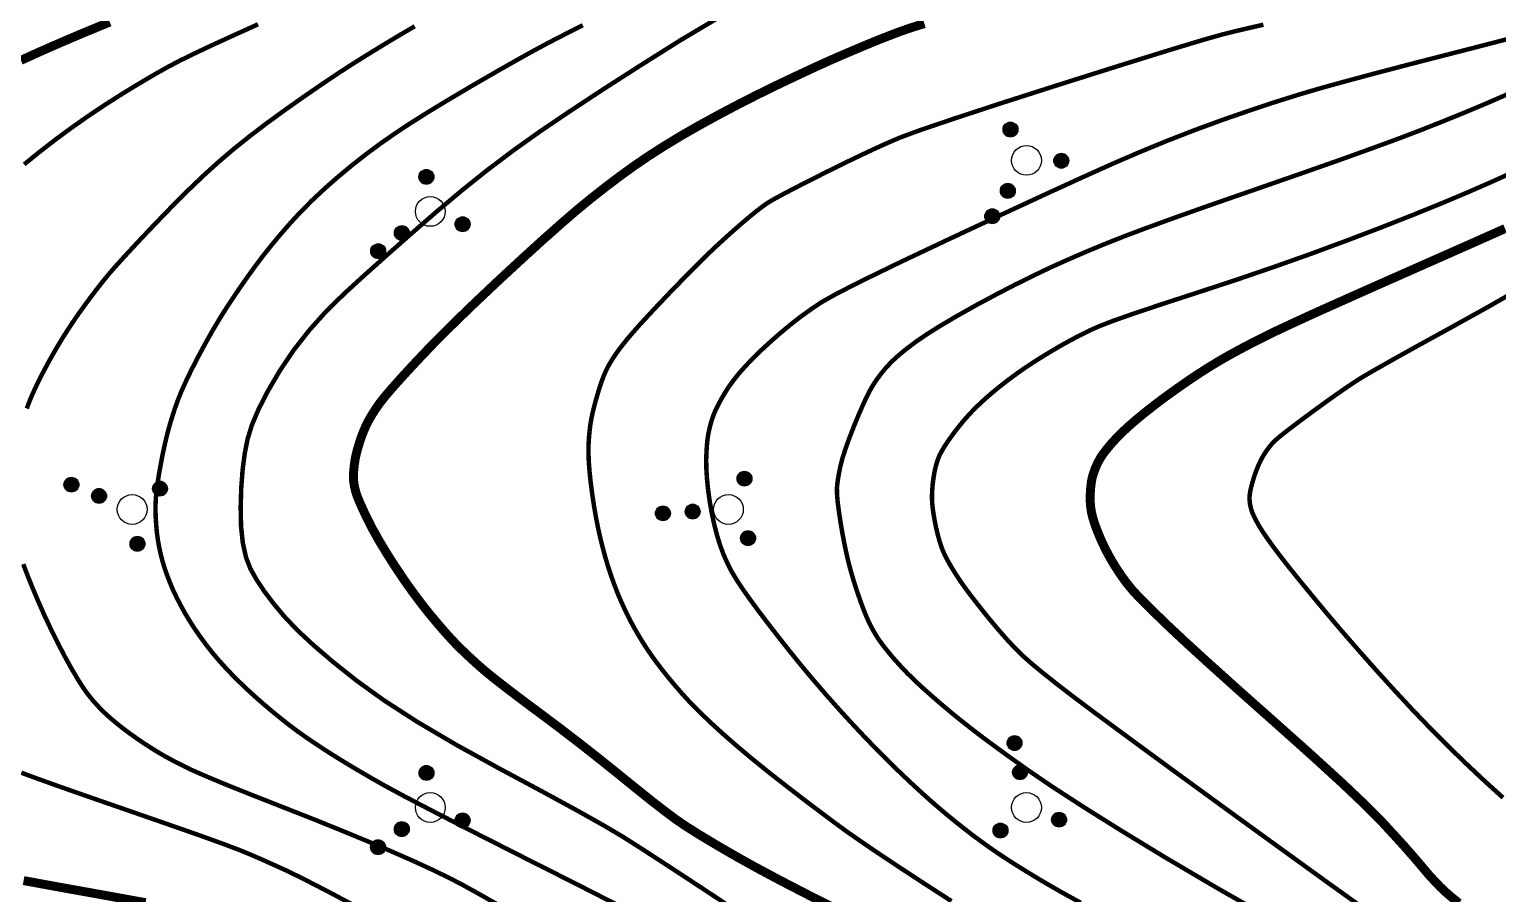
# Model space of a CAD drawing. Extents: x 396500 to 398250, y 1005980 to 1008200.
# Drawn here: x 398126.31 to 398150.94, y 1007962.59 to 1007977.09 of the extents above; entities that cross this region are included whole.
import ezdxf

# ---------------------------------------------------------------- set-up
doc = ezdxf.new("R2010")
doc.units = 0
doc.header["$LTSCALE"] = 0.5
doc.layers.get('0').update_dxf_attribs({"linetype": 'CONTINUOUS'})
doc.layers.add('DGX', color=2, linetype='CONTINUOUS')
doc.layers.add('ZBTZ', color=3, linetype='CONTINUOUS')

# ---------------------------------------------------------------- blocks, each defined once
blk = doc.blocks.new('*U110')
at = {"linetype": 'Continuous'}
for points in [[(-0.25, 2.2), (-0.238, 2.123), (-0.238, 2.277)], [(-0.238, 2.277), (-0.202, 2.053), (-0.202, 2.347)], [(-0.202, 2.053), (-0.238, 2.277), (-0.238, 2.123)], [(-0.202, 2.347), (-0.147, 1.998), (-0.147, 2.402)], [(-0.147, 1.998), (-0.202, 2.347), (-0.202, 2.053)], [(-0.147, 2.402), (-0.077, 1.962), (-0.077, 2.438)], [(-0.077, 1.962), (-0.147, 2.402), (-0.147, 1.998)], [(-0.077, 2.438), (0, 1.95), (0, 2.45)], [(0, 1.95), (-0.077, 2.438), (-0.077, 1.962)], [(0, 2.45), (0.077, 1.962), (0.077, 2.438)], [(0.077, 1.962), (0, 2.45), (0, 1.95)], [(0.077, 2.438), (0.147, 1.998), (0.147, 2.402)], [(0.147, 1.998), (0.077, 2.438), (0.077, 1.962)], [(0.147, 2.402), (0.202, 2.053), (0.202, 2.347)], [(0.202, 2.053), (0.147, 2.402), (0.147, 1.998)], [(0.202, 2.347), (0.238, 2.123), (0.238, 2.277)], [(0.238, 2.123), (0.202, 2.347), (0.202, 2.053)], [(0.25, 2.2), (0.238, 2.277), (0.238, 2.123)]]:
    blk.add_solid(points, dxfattribs=at)
blk = doc.blocks.new('*U109')
at = {"linetype": 'Continuous'}
for points in [[(-0.25, 1.2), (-0.238, 1.123), (-0.238, 1.277)], [(-0.238, 1.277), (-0.202, 1.053), (-0.202, 1.347)], [(-0.202, 1.053), (-0.238, 1.277), (-0.238, 1.123)], [(-0.202, 1.347), (-0.147, 0.998), (-0.147, 1.402)], [(-0.147, 0.998), (-0.202, 1.347), (-0.202, 1.053)], [(-0.147, 1.402), (-0.077, 0.962), (-0.077, 1.438)], [(-0.077, 0.962), (-0.147, 1.402), (-0.147, 0.998)], [(-0.077, 1.438), (0, 0.95), (0, 1.45)], [(0, 0.95), (-0.077, 1.438), (-0.077, 0.962)], [(0, 1.45), (0.077, 0.962), (0.077, 1.438)], [(0.077, 0.962), (0, 1.45), (0, 0.95)], [(0.077, 1.438), (0.147, 0.998), (0.147, 1.402)], [(0.147, 0.998), (0.077, 1.438), (0.077, 0.962)], [(0.147, 1.402), (0.202, 1.053), (0.202, 1.347)], [(0.202, 1.053), (0.147, 1.402), (0.147, 0.998)], [(0.202, 1.347), (0.238, 1.123), (0.238, 1.277)], [(0.238, 1.123), (0.202, 1.347), (0.202, 1.053)], [(0.25, 1.2), (0.238, 1.277), (0.238, 1.123)]]:
    blk.add_solid(points, dxfattribs=at)
blk = doc.blocks.new('*U108')
at = {"linetype": 'Continuous'}
for points in [[(-1.238, -0.523), (-1.202, -0.747), (-1.202, -0.453)], [(-1.202, -0.453), (-1.147, -0.802), (-1.147, -0.398)], [(-1.147, -0.802), (-1.202, -0.453), (-1.202, -0.747)], [(-1.147, -0.398), (-1.077, -0.838), (-1.077, -0.362)], [(-1.077, -0.838), (-1.147, -0.398), (-1.147, -0.802)], [(-1.077, -0.362), (-1, -0.85), (-1, -0.35)], [(-1, -0.85), (-1.077, -0.362), (-1.077, -0.838)], [(-1, -0.35), (-0.923, -0.838), (-0.923, -0.362)], [(-0.923, -0.838), (-1, -0.35), (-1, -0.85)], [(-0.923, -0.362), (-0.853, -0.802), (-0.853, -0.398)], [(-0.853, -0.802), (-0.923, -0.362), (-0.923, -0.838)], [(-0.853, -0.398), (-0.798, -0.747), (-0.798, -0.453)], [(-0.798, -0.747), (-0.853, -0.398), (-0.853, -0.802)], [(-0.798, -0.453), (-0.762, -0.677), (-0.762, -0.523)], [(-0.762, -0.677), (-0.798, -0.453), (-0.798, -0.747)], [(-1.25, -0.6), (-1.238, -0.677), (-1.238, -0.523)], [(-1.202, -0.747), (-1.238, -0.523), (-1.238, -0.677)], [(-0.75, -0.6), (-0.762, -0.523), (-0.762, -0.677)]]:
    blk.add_solid(points, dxfattribs=at)
blk = doc.blocks.new('*U107')
at = {"linetype": 'Continuous'}
for points in [[(0.762, -0.523), (0.798, -0.747), (0.798, -0.453)], [(0.798, -0.453), (0.853, -0.802), (0.853, -0.398)], [(0.853, -0.802), (0.798, -0.453), (0.798, -0.747)], [(0.853, -0.398), (0.923, -0.838), (0.923, -0.362)], [(0.923, -0.838), (0.853, -0.398), (0.853, -0.802)], [(0.923, -0.362), (1, -0.85), (1, -0.35)], [(1, -0.85), (0.923, -0.362), (0.923, -0.838)], [(1, -0.35), (1.077, -0.838), (1.077, -0.362)], [(1.077, -0.838), (1, -0.35), (1, -0.85)], [(1.077, -0.362), (1.147, -0.802), (1.147, -0.398)], [(1.147, -0.802), (1.077, -0.362), (1.077, -0.838)], [(1.147, -0.398), (1.202, -0.747), (1.202, -0.453)], [(1.202, -0.747), (1.147, -0.398), (1.147, -0.802)], [(1.202, -0.453), (1.238, -0.677), (1.238, -0.523)], [(1.238, -0.677), (1.202, -0.453), (1.202, -0.747)], [(0.75, -0.6), (0.762, -0.677), (0.762, -0.523)], [(0.798, -0.747), (0.762, -0.523), (0.762, -0.677)], [(1.25, -0.6), (1.238, -0.523), (1.238, -0.677)]]:
    blk.add_solid(points, dxfattribs=at)
blk = doc.blocks.new('gc160')
for centre, radius in [((0, 2.2), 0.25), ((0, 1.2), 0.25), ((0, 0), 0.5), ((-1, -0.6), 0.25), ((1, -0.6), 0.25)]:
    blk.add_circle(centre, radius)
at = {"linetype": 'Continuous'}
for name in ['*U110', '*U109', '*U108', '*U107']:
    blk.add_blockref(name, (0, 0), dxfattribs=at)

msp = doc.modelspace()

# ---------------------------------------------------------------- linework, layer by layer
at = {"layer": 'DGX', "color": 3, "linetype": 'Continuous', "lineweight": -2, "const_width": 0.15}
for points in [[(398126.17, 1007976.573), (398126.462, 1007976.706), (398126.804, 1007976.857), (398127.204, 1007977.027), (398127.661, 1007977.216)], [(398141.322, 1007977.19), (398141.099, 1007977.12), (398140.922, 1007977.059), (398140.753, 1007976.995), (398140.554, 1007976.917), (398140.327, 1007976.824), (398140.071, 1007976.716), (398139.791, 1007976.595), (398139.494, 1007976.461), (398139.179, 1007976.314), (398138.846, 1007976.156), (398138.508, 1007975.99), (398138.179, 1007975.822), (398137.857, 1007975.652), (398137.544, 1007975.48), (398137.243, 1007975.308), (398136.961, 1007975.137), (398136.696, 1007974.967), (398136.45, 1007974.799), (398136.212, 1007974.627), (398135.974, 1007974.447), (398135.734, 1007974.258), (398135.494, 1007974.061), (398135.231, 1007973.834), (398134.921, 1007973.559), (398134.565, 1007973.235), (398134.162, 1007972.862), (398133.758, 1007972.48), (398133.398, 1007972.131), (398133.082, 1007971.815), (398132.811, 1007971.53), (398132.584, 1007971.285), (398132.404, 1007971.084), (398132.27, 1007970.928), (398132.183, 1007970.816), (398132.123, 1007970.729), (398132.069, 1007970.646), (398132.022, 1007970.567), (398131.981, 1007970.492), (398131.945, 1007970.416), (398131.91, 1007970.334), (398131.876, 1007970.245), (398131.845, 1007970.149), (398131.816, 1007970.052), (398131.792, 1007969.959), (398131.774, 1007969.871), (398131.762, 1007969.786), (398131.753, 1007969.707), (398131.748, 1007969.637), (398131.747, 1007969.575), (398131.75, 1007969.522), (398131.756, 1007969.472), (398131.766, 1007969.42), (398131.778, 1007969.366), (398131.793, 1007969.311), (398131.818, 1007969.24), (398131.859, 1007969.143), (398131.915, 1007969.019), (398131.987, 1007968.868), (398132.076, 1007968.696), (398132.181, 1007968.509), (398132.303, 1007968.307), (398132.441, 1007968.09), (398132.587, 1007967.872), (398132.731, 1007967.668), (398132.873, 1007967.477), (398133.013, 1007967.299), (398133.148, 1007967.137), (398133.274, 1007966.991), (398133.39, 1007966.862), (398133.498, 1007966.749), (398133.604, 1007966.646), (398133.713, 1007966.543), (398133.825, 1007966.441), (398133.942, 1007966.339), (398134.089, 1007966.218), (398134.293, 1007966.059), (398134.554, 1007965.86), (398134.872, 1007965.623), (398135.215, 1007965.366), (398135.553, 1007965.106), (398135.886, 1007964.844), (398136.213, 1007964.581), (398136.515, 1007964.336), (398136.771, 1007964.132), (398136.983, 1007963.968), (398137.149, 1007963.844), (398137.317, 1007963.729), (398137.536, 1007963.59), (398137.805, 1007963.428), (398138.124, 1007963.242), (398138.498, 1007963.033), (398138.929, 1007962.803), (398139.418, 1007962.551), (398139.964, 1007962.277)], [(398150.287, 1007962.434), (398150.17, 1007962.53), (398150.072, 1007962.615), (398149.98, 1007962.701), (398149.881, 1007962.803), (398149.775, 1007962.92), (398149.663, 1007963.052), (398149.535, 1007963.203), (398149.382, 1007963.378), (398149.202, 1007963.576), (398148.998, 1007963.797), (398148.724, 1007964.074), (398148.337, 1007964.442), (398147.836, 1007964.9), (398147.223, 1007965.448), (398146.607, 1007965.995), (398146.1, 1007966.451), (398145.702, 1007966.814), (398145.413, 1007967.085), (398145.199, 1007967.292), (398145.026, 1007967.462), (398144.896, 1007967.595), (398144.807, 1007967.692), (398144.739, 1007967.775), (398144.671, 1007967.865), (398144.602, 1007967.963), (398144.533, 1007968.068), (398144.466, 1007968.177), (398144.404, 1007968.287), (398144.347, 1007968.398), (398144.295, 1007968.508), (398144.249, 1007968.616), (398144.208, 1007968.718), (398144.174, 1007968.814), (398144.146, 1007968.904), (398144.125, 1007968.992), (398144.111, 1007969.084), (398144.104, 1007969.179), (398144.104, 1007969.278), (398144.109, 1007969.373), (398144.118, 1007969.458), (398144.129, 1007969.533), (398144.144, 1007969.597), (398144.163, 1007969.657), (398144.184, 1007969.717), (398144.21, 1007969.777), (398144.239, 1007969.838), (398144.276, 1007969.904), (398144.325, 1007969.977), (398144.387, 1007970.057), (398144.461, 1007970.146), (398144.548, 1007970.241), (398144.648, 1007970.341), (398144.762, 1007970.446), (398144.889, 1007970.556), (398145.03, 1007970.671), (398145.187, 1007970.794), (398145.359, 1007970.923), (398145.547, 1007971.059), (398145.739, 1007971.193), (398145.923, 1007971.316), (398146.1, 1007971.429), (398146.27, 1007971.532), (398146.44, 1007971.629), (398146.617, 1007971.726), (398146.802, 1007971.823), (398146.994, 1007971.921), (398147.21, 1007972.027), (398147.466, 1007972.147), (398147.761, 1007972.283), (398148.095, 1007972.434), (398148.503, 1007972.616), (398149.015, 1007972.844), (398149.633, 1007973.117), (398150.356, 1007973.437), (398151.062, 1007973.751)], [(398128.261, 1007962.442), (398127.528, 1007962.575), (398126.799, 1007962.706), (398126.215, 1007962.813)]]:
    msp.add_lwpolyline(points, dxfattribs=at)
at = {"layer": 'DGX', "linetype": 'Continuous', "const_width": 0.075, "flags": 128}
msp.add_lwpolyline([(398137.955, 1007977.341), (398137.223, 1007976.905), (398136.529, 1007976.468), (398135.907, 1007976.068), (398135.359, 1007975.707), (398134.883, 1007975.385), (398134.443, 1007975.072), (398134.004, 1007974.741), (398133.566, 1007974.391), (398133.128, 1007974.023), (398132.704, 1007973.654), (398132.308, 1007973.305), (398131.939, 1007972.975), (398131.598, 1007972.664), (398131.285, 1007972.357), (398130.999, 1007972.037), (398130.741, 1007971.706), (398130.51, 1007971.362), (398130.314, 1007971.028), (398130.159, 1007970.726), (398130.044, 1007970.456), (398129.971, 1007970.217), (398129.924, 1007969.978), (398129.889, 1007969.71), (398129.866, 1007969.41), (398129.856, 1007969.081), (398129.862, 1007968.757), (398129.892, 1007968.476), (398129.945, 1007968.238), (398130.02, 1007968.043), (398130.121, 1007967.864), (398130.247, 1007967.673), (398130.4, 1007967.47), (398130.578, 1007967.255), (398130.798, 1007967.022), (398131.075, 1007966.764), (398131.408, 1007966.479), (398131.798, 1007966.169), (398132.263, 1007965.834), (398132.821, 1007965.474), (398133.472, 1007965.09), (398134.216, 1007964.681), (398134.937, 1007964.295), (398135.52, 1007963.977), (398135.964, 1007963.727), (398136.269, 1007963.546), (398136.566, 1007963.357), (398136.987, 1007963.084), (398137.53, 1007962.728), (398138.197, 1007962.288)], dxfattribs=at)
at = {"layer": 'DGX', "linetype": 'Continuous', "const_width": 0.075}
for points in [[(398130.147, 1007977.178), (398129.714, 1007976.982), (398129.351, 1007976.816), (398129.06, 1007976.678), (398128.839, 1007976.57), (398128.64, 1007976.465), (398128.412, 1007976.337), (398128.156, 1007976.186), (398127.872, 1007976.013), (398127.577, 1007975.825), (398127.289, 1007975.632), (398127.007, 1007975.434), (398126.732, 1007975.23), (398126.469, 1007975.026), (398126.225, 1007974.828)], [(398126.269, 1007970.733), (398126.306, 1007970.833), (398126.349, 1007970.939), (398126.403, 1007971.059), (398126.467, 1007971.192), (398126.542, 1007971.339), (398126.623, 1007971.491), (398126.704, 1007971.637), (398126.786, 1007971.778), (398126.868, 1007971.914), (398126.954, 1007972.049), (398127.045, 1007972.187), (398127.142, 1007972.328), (398127.246, 1007972.472), (398127.35, 1007972.613), (398127.451, 1007972.745), (398127.548, 1007972.869), (398127.642, 1007972.984), (398127.76, 1007973.12), (398127.93, 1007973.307), (398128.152, 1007973.546), (398128.426, 1007973.835), (398128.717, 1007974.136), (398128.991, 1007974.409), (398129.249, 1007974.655), (398129.49, 1007974.873), (398129.734, 1007975.081), (398130.002, 1007975.296), (398130.293, 1007975.518), (398130.608, 1007975.747), (398130.923, 1007975.969), (398131.216, 1007976.171), (398131.487, 1007976.353), (398131.735, 1007976.514), (398131.978, 1007976.666), (398132.232, 1007976.822), (398132.498, 1007976.982), (398132.775, 1007977.145)], [(398135.594, 1007977.161), (398135.293, 1007977.01), (398135.035, 1007976.877), (398134.776, 1007976.738), (398134.472, 1007976.569), (398134.122, 1007976.37), (398133.727, 1007976.141), (398133.332, 1007975.907), (398132.982, 1007975.694), (398132.678, 1007975.502), (398132.42, 1007975.331), (398132.185, 1007975.166), (398131.951, 1007974.992), (398131.718, 1007974.809), (398131.487, 1007974.617), (398131.264, 1007974.421), (398131.057, 1007974.227), (398130.865, 1007974.034), (398130.688, 1007973.843), (398130.525, 1007973.655), (398130.373, 1007973.472), (398130.232, 1007973.295), (398130.102, 1007973.123), (398129.978, 1007972.951), (398129.856, 1007972.777), (398129.736, 1007972.6), (398129.617, 1007972.42), (398129.499, 1007972.232), (398129.379, 1007972.03), (398129.258, 1007971.814), (398129.135, 1007971.586), (398129.022, 1007971.364), (398128.928, 1007971.168), (398128.853, 1007971), (398128.797, 1007970.858), (398128.752, 1007970.73), (398128.711, 1007970.604), (398128.673, 1007970.481), (398128.639, 1007970.359), (398128.607, 1007970.232), (398128.575, 1007970.093), (398128.543, 1007969.941), (398128.512, 1007969.777), (398128.483, 1007969.615), (398128.461, 1007969.471), (398128.445, 1007969.345), (398128.434, 1007969.236), (398128.429, 1007969.133), (398128.428, 1007969.023), (398128.431, 1007968.906), (398128.439, 1007968.782), (398128.45, 1007968.656), (398128.467, 1007968.532), (398128.488, 1007968.41), (398128.514, 1007968.291), (398128.545, 1007968.172), (398128.581, 1007968.053), (398128.623, 1007967.932), (398128.67, 1007967.811), (398128.722, 1007967.688), (398128.782, 1007967.562), (398128.848, 1007967.434), (398128.92, 1007967.303), (398128.999, 1007967.171), (398129.084, 1007967.039), (398129.174, 1007966.909), (398129.27, 1007966.778), (398129.371, 1007966.649), (398129.478, 1007966.521), (398129.59, 1007966.396), (398129.708, 1007966.272), (398129.832, 1007966.148), (398129.963, 1007966.022), (398130.102, 1007965.895), (398130.248, 1007965.767), (398130.396, 1007965.642), (398130.541, 1007965.524), (398130.681, 1007965.414), (398130.818, 1007965.312), (398130.959, 1007965.212), (398131.113, 1007965.108), (398131.278, 1007964.999), (398131.455, 1007964.887), (398131.645, 1007964.77), (398131.845, 1007964.651), (398132.057, 1007964.527), (398132.28, 1007964.401), (398132.598, 1007964.229), (398133.094, 1007963.97), (398133.77, 1007963.624), (398134.623, 1007963.191), (398135.489, 1007962.754), (398136.198, 1007962.392)], [(398147.009, 1007977.171), (398146.772, 1007977.117), (398146.542, 1007977.063), (398146.319, 1007977.007), (398145.986, 1007976.913), (398145.424, 1007976.743), (398144.633, 1007976.497), (398143.613, 1007976.175), (398142.594, 1007975.849), (398141.805, 1007975.59), (398141.245, 1007975.4), (398140.915, 1007975.278), (398140.675, 1007975.175), (398140.385, 1007975.042), (398140.046, 1007974.88), (398139.656, 1007974.688), (398139.285, 1007974.5), (398138.998, 1007974.352), (398138.795, 1007974.242), (398138.677, 1007974.171), (398138.594, 1007974.111), (398138.493, 1007974.033), (398138.376, 1007973.937), (398138.243, 1007973.824), (398138.103, 1007973.701), (398137.966, 1007973.578), (398137.832, 1007973.455), (398137.701, 1007973.331), (398137.563, 1007973.195), (398137.406, 1007973.038), (398137.231, 1007972.859), (398137.037, 1007972.659), (398136.848, 1007972.46), (398136.685, 1007972.286), (398136.549, 1007972.138), (398136.44, 1007972.014), (398136.349, 1007971.908), (398136.269, 1007971.809), (398136.2, 1007971.719), (398136.141, 1007971.637), (398136.091, 1007971.561), (398136.046, 1007971.487), (398136.006, 1007971.415), (398135.973, 1007971.345), (398135.941, 1007971.27), (398135.908, 1007971.181), (398135.874, 1007971.079), (398135.839, 1007970.963), (398135.805, 1007970.845), (398135.777, 1007970.737), (398135.753, 1007970.637), (398135.735, 1007970.547), (398135.72, 1007970.457), (398135.708, 1007970.358), (398135.698, 1007970.249), (398135.691, 1007970.132), (398135.689, 1007970), (398135.694, 1007969.848), (398135.707, 1007969.677), (398135.727, 1007969.486), (398135.753, 1007969.288), (398135.782, 1007969.097), (398135.814, 1007968.913), (398135.849, 1007968.735), (398135.887, 1007968.562), (398135.929, 1007968.395), (398135.973, 1007968.232), (398136.02, 1007968.074), (398136.071, 1007967.921), (398136.124, 1007967.773), (398136.179, 1007967.63), (398136.238, 1007967.493), (398136.299, 1007967.359), (398136.363, 1007967.228), (398136.43, 1007967.1), (398136.501, 1007966.975), (398136.574, 1007966.852), (398136.652, 1007966.729), (398136.734, 1007966.608), (398136.82, 1007966.488), (398136.913, 1007966.365), (398137.015, 1007966.236), (398137.128, 1007966.1), (398137.251, 1007965.958), (398137.39, 1007965.806), (398137.552, 1007965.642), (398137.736, 1007965.465), (398137.943, 1007965.276), (398138.174, 1007965.074), (398138.428, 1007964.861), (398138.705, 1007964.636), (398139.007, 1007964.4), (398139.305, 1007964.17), (398139.572, 1007963.968), (398139.809, 1007963.791), (398140.015, 1007963.64), (398140.24, 1007963.483), (398140.532, 1007963.284), (398140.891, 1007963.045), (398141.318, 1007962.765), (398141.777, 1007962.469)], [(398143.944, 1007962.441), (398143.65, 1007962.603), (398143.383, 1007962.756), (398143.143, 1007962.899), (398142.927, 1007963.032), (398142.733, 1007963.155), (398142.56, 1007963.269), (398142.408, 1007963.374), (398142.267, 1007963.476), (398142.125, 1007963.581), (398141.984, 1007963.69), (398141.843, 1007963.802), (398141.7, 1007963.919), (398141.555, 1007964.042), (398141.407, 1007964.17), (398141.258, 1007964.305), (398141.106, 1007964.445), (398140.951, 1007964.591), (398140.795, 1007964.742), (398140.636, 1007964.9), (398140.475, 1007965.063), (398140.315, 1007965.229), (398140.154, 1007965.4), (398139.993, 1007965.574), (398139.833, 1007965.752), (398139.675, 1007965.93), (398139.52, 1007966.11), (398139.366, 1007966.291), (398139.211, 1007966.479), (398139.049, 1007966.68), (398138.881, 1007966.893), (398138.706, 1007967.119), (398138.539, 1007967.339), (398138.395, 1007967.535), (398138.273, 1007967.708), (398138.174, 1007967.857), (398138.09, 1007967.998), (398138.015, 1007968.145), (398137.948, 1007968.299), (398137.89, 1007968.459), (398137.839, 1007968.628), (398137.794, 1007968.806), (398137.754, 1007968.993), (398137.72, 1007969.19), (398137.694, 1007969.384), (398137.676, 1007969.561), (398137.666, 1007969.723), (398137.664, 1007969.868), (398137.668, 1007969.997), (398137.675, 1007970.112), (398137.685, 1007970.213), (398137.698, 1007970.299), (398137.714, 1007970.376), (398137.732, 1007970.45), (398137.752, 1007970.523), (398137.775, 1007970.592), (398137.804, 1007970.667), (398137.845, 1007970.754), (398137.896, 1007970.853), (398137.959, 1007970.964), (398138.033, 1007971.083), (398138.121, 1007971.205), (398138.221, 1007971.33), (398138.335, 1007971.457), (398138.462, 1007971.589), (398138.602, 1007971.725), (398138.755, 1007971.865), (398138.921, 1007972.01), (398139.093, 1007972.152), (398139.263, 1007972.284), (398139.432, 1007972.405), (398139.599, 1007972.516), (398139.857, 1007972.662), (398140.299, 1007972.886), (398140.924, 1007973.19), (398141.732, 1007973.572), (398142.577, 1007973.967), (398143.313, 1007974.308), (398143.939, 1007974.595), (398144.456, 1007974.828), (398144.919, 1007975.028), (398145.383, 1007975.219), (398145.848, 1007975.4), (398146.313, 1007975.571), (398146.767, 1007975.728), (398147.197, 1007975.871), (398147.601, 1007975.998), (398147.981, 1007976.11), (398148.391, 1007976.223), (398148.886, 1007976.356), (398149.466, 1007976.508), (398150.131, 1007976.679), (398150.762, 1007976.841), (398151.237, 1007976.965)], [(398147.26, 1007962.102), (398146.228, 1007962.691), (398145.356, 1007963.205), (398144.618, 1007963.655), (398143.987, 1007964.051), (398143.463, 1007964.391), (398143.046, 1007964.676), (398142.705, 1007964.919), (398142.41, 1007965.135), (398142.16, 1007965.323), (398141.955, 1007965.484), (398141.778, 1007965.628), (398141.61, 1007965.769), (398141.452, 1007965.906), (398141.302, 1007966.039), (398141.163, 1007966.168), (398141.035, 1007966.294), (398140.918, 1007966.417), (398140.812, 1007966.535), (398140.72, 1007966.645), (398140.643, 1007966.741), (398140.582, 1007966.822), (398140.536, 1007966.889), (398140.499, 1007966.95), (398140.463, 1007967.012), (398140.429, 1007967.075), (398140.396, 1007967.14), (398140.362, 1007967.215), (398140.322, 1007967.311), (398140.277, 1007967.428), (398140.228, 1007967.566), (398140.177, 1007967.714), (398140.131, 1007967.862), (398140.088, 1007968.01), (398140.049, 1007968.157), (398140.013, 1007968.312), (398139.978, 1007968.479), (398139.944, 1007968.66), (398139.912, 1007968.853), (398139.885, 1007969.037), (398139.866, 1007969.188), (398139.857, 1007969.307), (398139.856, 1007969.394), (398139.863, 1007969.47), (398139.875, 1007969.559), (398139.893, 1007969.659), (398139.916, 1007969.772), (398139.95, 1007969.902), (398139.999, 1007970.055), (398140.062, 1007970.231), (398140.139, 1007970.43), (398140.22, 1007970.626), (398140.292, 1007970.792), (398140.356, 1007970.929), (398140.411, 1007971.037), (398140.466, 1007971.131), (398140.529, 1007971.225), (398140.601, 1007971.322), (398140.681, 1007971.419), (398140.776, 1007971.52), (398140.892, 1007971.626), (398141.028, 1007971.738), (398141.184, 1007971.855), (398141.372, 1007971.983), (398141.602, 1007972.127), (398141.873, 1007972.287), (398142.187, 1007972.463), (398142.516, 1007972.64), (398142.835, 1007972.805), (398143.143, 1007972.958), (398143.441, 1007973.1), (398143.737, 1007973.233), (398144.04, 1007973.364), (398144.351, 1007973.493), (398144.669, 1007973.619), (398145.049, 1007973.762), (398145.547, 1007973.943), (398146.163, 1007974.161), (398146.897, 1007974.416), (398147.639, 1007974.674), (398148.28, 1007974.899), (398148.819, 1007975.093), (398149.258, 1007975.254), (398149.644, 1007975.401), (398150.028, 1007975.553), (398150.409, 1007975.708), (398150.787, 1007975.867), (398151.171, 1007976.035)], [(398151.194, 1007974.696), (398150.838, 1007974.535), (398150.442, 1007974.362), (398150.003, 1007974.177), (398149.52, 1007973.981), (398148.992, 1007973.773), (398148.418, 1007973.554), (398147.813, 1007973.33), (398147.19, 1007973.109), (398146.55, 1007972.89), (398145.893, 1007972.674), (398145.291, 1007972.478), (398144.817, 1007972.319), (398144.472, 1007972.197), (398144.256, 1007972.113), (398144.101, 1007972.044), (398143.941, 1007971.965), (398143.776, 1007971.879), (398143.606, 1007971.784), (398143.439, 1007971.686), (398143.285, 1007971.592), (398143.144, 1007971.503), (398143.015, 1007971.417), (398142.894, 1007971.333), (398142.777, 1007971.248), (398142.663, 1007971.161), (398142.553, 1007971.074), (398142.447, 1007970.986), (398142.347, 1007970.899), (398142.252, 1007970.812), (398142.163, 1007970.726), (398142.077, 1007970.636), (398141.99, 1007970.538), (398141.903, 1007970.432), (398141.815, 1007970.319), (398141.734, 1007970.207), (398141.667, 1007970.107), (398141.614, 1007970.018), (398141.574, 1007969.941), (398141.544, 1007969.864), (398141.517, 1007969.775), (398141.494, 1007969.676), (398141.475, 1007969.564), (398141.461, 1007969.451), (398141.453, 1007969.346), (398141.45, 1007969.247), (398141.453, 1007969.156), (398141.462, 1007969.064), (398141.476, 1007968.964), (398141.495, 1007968.854), (398141.519, 1007968.736), (398141.546, 1007968.62), (398141.575, 1007968.516), (398141.604, 1007968.424), (398141.633, 1007968.346), (398141.67, 1007968.267), (398141.717, 1007968.175), (398141.777, 1007968.071), (398141.848, 1007967.955), (398141.938, 1007967.819), (398142.054, 1007967.658), (398142.197, 1007967.472), (398142.366, 1007967.259), (398142.541, 1007967.048), (398142.702, 1007966.864), (398142.848, 1007966.708), (398142.979, 1007966.579), (398143.125, 1007966.45), (398143.313, 1007966.295), (398143.543, 1007966.112), (398143.816, 1007965.901), (398144.201, 1007965.613), (398144.766, 1007965.196), (398145.512, 1007964.649), (398146.438, 1007963.974), (398147.363, 1007963.303), (398148.103, 1007962.768), (398148.66, 1007962.369)], [(398151.027, 1007964.204), (398150.706, 1007964.495), (398150.405, 1007964.778), (398150.111, 1007965.063), (398149.812, 1007965.364), (398149.509, 1007965.679), (398149.202, 1007966.01), (398148.899, 1007966.344), (398148.608, 1007966.673), (398148.328, 1007966.994), (398148.061, 1007967.309), (398147.817, 1007967.604), (398147.605, 1007967.862), (398147.426, 1007968.085), (398147.28, 1007968.272), (398147.161, 1007968.431), (398147.063, 1007968.568), (398146.985, 1007968.684), (398146.927, 1007968.779), (398146.884, 1007968.858), (398146.849, 1007968.928), (398146.822, 1007968.989), (398146.804, 1007969.041), (398146.792, 1007969.088), (398146.783, 1007969.137), (398146.778, 1007969.186), (398146.775, 1007969.236), (398146.78, 1007969.294), (398146.793, 1007969.37), (398146.816, 1007969.462), (398146.848, 1007969.571), (398146.886, 1007969.683), (398146.926, 1007969.783), (398146.969, 1007969.873), (398147.013, 1007969.951), (398147.059, 1007970.022), (398147.107, 1007970.086), (398147.155, 1007970.144), (398147.205, 1007970.196), (398147.284, 1007970.263), (398147.417, 1007970.368), (398147.605, 1007970.511), (398147.848, 1007970.691), (398148.102, 1007970.875), (398148.32, 1007971.029), (398148.505, 1007971.155), (398148.655, 1007971.251), (398148.848, 1007971.364), (398149.163, 1007971.543), (398149.6, 1007971.786), (398150.158, 1007972.093), (398150.738, 1007972.415), (398151.239, 1007972.701)], [(398134.307, 1007962.331), (398133.882, 1007962.573), (398133.594, 1007962.733), (398133.353, 1007962.858), (398133.071, 1007962.995), (398132.749, 1007963.143), (398132.385, 1007963.303), (398131.979, 1007963.475), (398131.528, 1007963.661), (398131.032, 1007963.861), (398130.491, 1007964.074), (398129.977, 1007964.276), (398129.562, 1007964.443), (398129.245, 1007964.576), (398129.026, 1007964.673), (398128.864, 1007964.752), (398128.714, 1007964.829), (398128.578, 1007964.903), (398128.454, 1007964.976), (398128.339, 1007965.048), (398128.225, 1007965.122), (398128.115, 1007965.197), (398128.006, 1007965.274), (398127.902, 1007965.351), (398127.802, 1007965.429), (398127.708, 1007965.507), (398127.618, 1007965.586), (398127.533, 1007965.667), (398127.45, 1007965.753), (398127.37, 1007965.844), (398127.292, 1007965.94), (398127.211, 1007966.054), (398127.119, 1007966.199), (398127.016, 1007966.374), (398126.902, 1007966.581), (398126.785, 1007966.806), (398126.672, 1007967.035), (398126.562, 1007967.268), (398126.457, 1007967.506), (398126.361, 1007967.734), (398126.278, 1007967.94), (398126.21, 1007968.122)], [(398126.177, 1007964.623), (398126.4, 1007964.54), (398126.776, 1007964.405), (398127.306, 1007964.219), (398127.99, 1007963.982), (398128.675, 1007963.744), (398129.211, 1007963.556), (398129.597, 1007963.416), (398129.834, 1007963.326), (398130.005, 1007963.256), (398130.195, 1007963.174), (398130.403, 1007963.081), (398130.63, 1007962.978), (398130.926, 1007962.833), (398131.342, 1007962.618), (398131.878, 1007962.333)]]:
    msp.add_lwpolyline(points, dxfattribs=at)

# ---------------------------------------------------------------- block references
at = {"layer": 'ZBTZ', "linetype": 'Continuous', "yscale": 0.5}
for p, xscale, rotation in [((398143.036, 1007974.895), 0.5000000000170643, 148.4408093483567), ((398133.036, 1007974.039), 0.500000000014571, 127.3903622567864), ((398128.036, 1007969.039), 0.4999999999510099, 67.8096865737777), ((398138.036, 1007969.039), 0.4999999999552919, 93.40861232561679), ((398143.036, 1007964.039), 0.5000000000359153, 10.53071688493488), ((398133.036, 1007964.039), 0.500000000019107, 127.2530289569039)]:
    msp.add_blockref('gc160', p, dxfattribs=dict(at, xscale=xscale, rotation=rotation))

doc.saveas('drawing.dxf')
